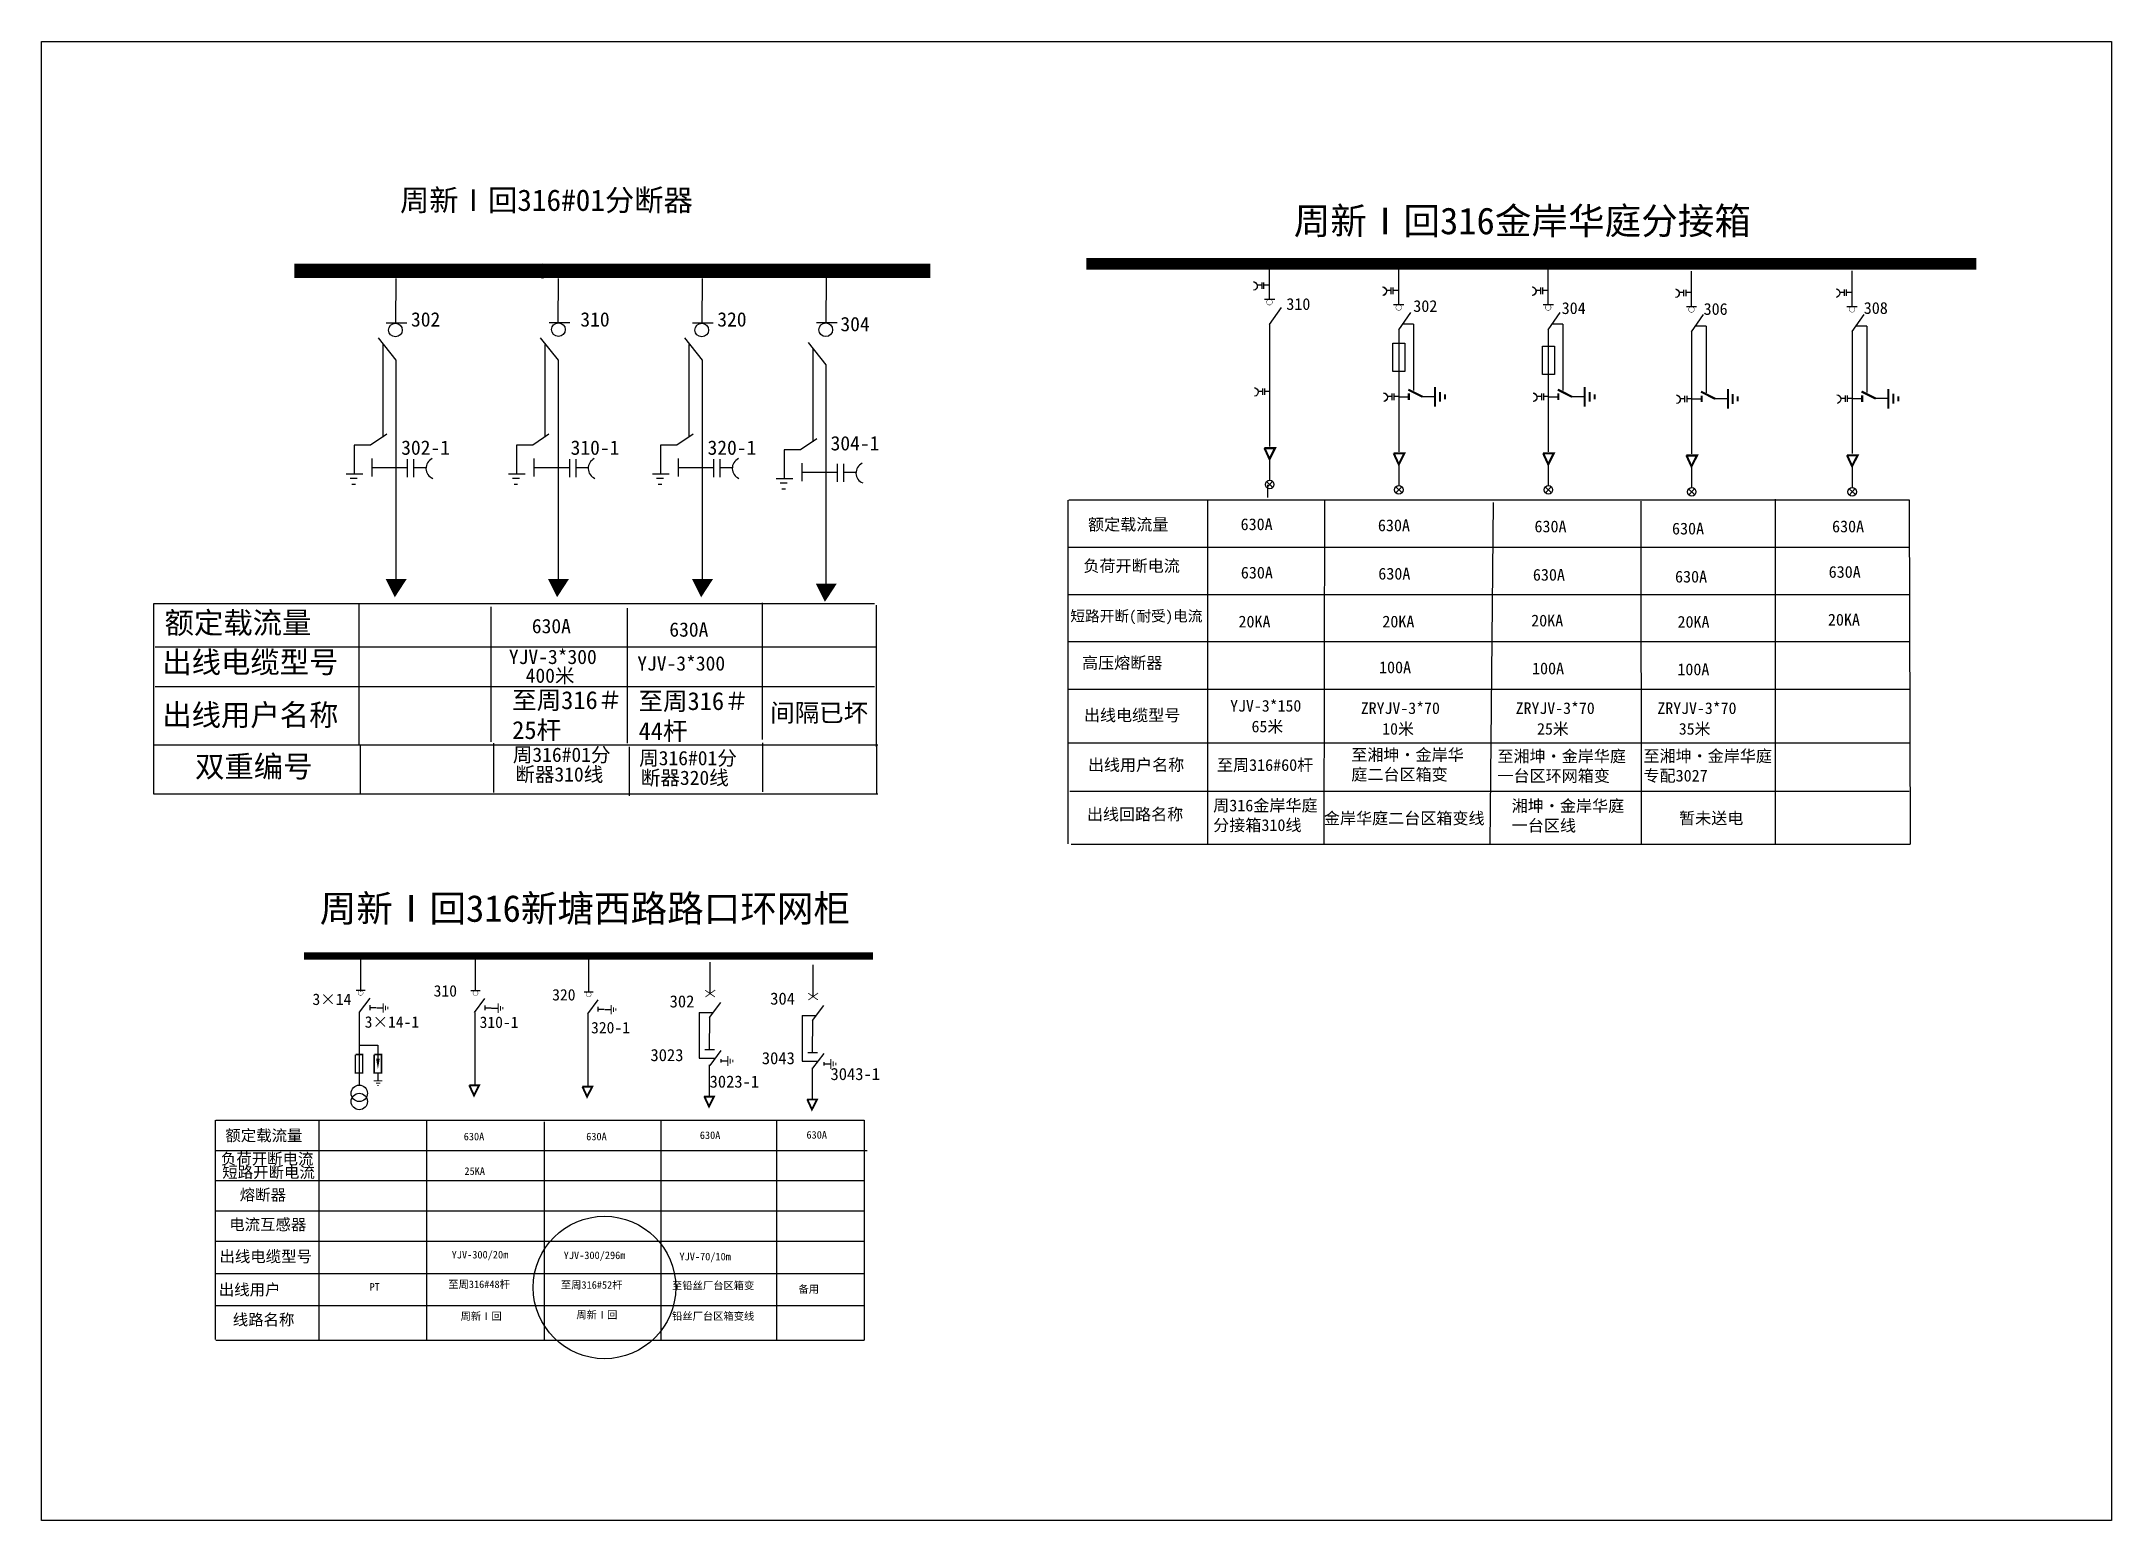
# Model space of a CAD drawing. Extents: x 102 to 391, y -243 to -37.
import ezdxf

# ---------------------------------------------------------------- set-up
doc = ezdxf.new("R2010")
doc.units = 0
doc.header["$LTSCALE"] = 0.774411
doc.layers.get('0').update_dxf_attribs({"linetype": 'CONTINUOUS'})
doc.layers.add('1', color=7, linetype='CONTINUOUS')
doc.layers.add('2', color=7, linetype='CONTINUOUS')
doc.styles.add('HZ', font='')
doc.styles.get("Standard").update_dxf_attribs({"font": '', "height": 2.5})
doc.styles.get('HZ').set_extended_font_data('SimSun')
doc.styles.get('Standard').set_extended_font_data('SimSun')

# ---------------------------------------------------------------- blocks, each defined once
blk = doc.blocks.new('JD')
for points in [[(-2, 0.2), (-2, -0.2), (2, 0.2), (2, -0.2)], [(1, -1.2), (1, -0.8), (-1, -1.2), (-1, -0.8)], [(-0.5, -1.8), (-0.5, -2.2), (0.5, -1.8), (0.5, -2.2)]]:
    blk.add_trace(points)

msp = doc.modelspace()

# ---------------------------------------------------------------- hatches: boundary and pattern name
at = {"linetype": 'Continuous'}
for points in [[(153.33, -111.85), (150.41, -111.85), (151.68, -114.38)], [(175.94, -111.85), (173.02, -111.85), (174.29, -114.38)], [(196.02, -111.85), (193.1, -111.85), (194.37, -114.38)], [(213.26, -112.5), (210.34, -112.5), (211.61, -115.03)]]:
    msp.add_hatch(color=256, dxfattribs=at).paths.add_polyline_path(points)

# ---------------------------------------------------------------- linework, layer by layer
at = {"color": 0}
for p, q in [((273.52, -67.9), (273.52, -72.86)), ((291.53, -68.64), (291.53, -73.59)), ((312.36, -68.64), (312.36, -73.59)), ((332.32, -68.92), (332.32, -73.88)), ((354.7, -68.9), (354.7, -73.86)), ((273.57, -76.32), (273.57, -93.37)), ((291.58, -77.05), (291.58, -94.11)), ((312.41, -77.05), (312.41, -94.11)), ((332.38, -77.34), (332.38, -94.39)), ((354.76, -77.32), (354.76, -94.37)), ((273.57, -95.13), (273.57, -98.08)), ((291.58, -95.86), (291.58, -98.82)), ((312.41, -95.86), (312.41, -98.82)), ((332.37, -96.15), (332.37, -99.1)), ((354.75, -96.12), (354.75, -99.08)), ((146.28, -169.16), (147.55, -169.16)), ((162.29, -169.19), (163.56, -169.19)), ((178.05, -169.38), (179.32, -169.38)), ((146.7, -172.22), (146.7, -182.43)), ((148.21, -171.25), (148.21, -171.91)), ((148.22, -171.58), (149.07, -171.58)), ((149.15, -171.6), (150.04, -171.6)), ((162.81, -172.27), (162.81, -182.48)), ((164.22, -171.28), (164.22, -171.94)), ((164.23, -171.62), (165.08, -171.62)), ((165.16, -171.64), (166.05, -171.64)), ((178.57, -172.46), (178.57, -182.67)), ((179.98, -171.47), (179.98, -172.13)), ((180, -171.81), (180.84, -171.81)), ((180.92, -171.83), (181.81, -171.83)), ((146.69, -176.81), (149.32, -176.81)), ((149.32, -176.81), (149.32, -178.73)), ((149.32, -180.75), (149.32, -181.75)), ((195.47, -179.56), (195.47, -183.97)), ((209.82, -179.97), (209.82, -184.38))]:
    msp.add_line(p, q, dxfattribs=at)
for p, q in [((151.82, -69.95), (151.78, -76.13)), ((174.43, -69.95), (174.39, -76.13)), ((194.51, -69.95), (194.47, -76.13)), ((211.78, -69.91), (211.74, -76.09)), ((272.85, -72.86), (274.29, -72.86)), ((290.86, -73.6), (292.3, -73.6)), ((311.69, -73.6), (313.13, -73.6)), ((331.66, -73.88), (333.09, -73.88)), ((354.03, -73.86), (355.47, -73.86)), ((293.64, -76.33), (292.13, -76.32)), ((293.62, -76.33), (293.62, -85.59)), ((314.46, -76.33), (312.96, -76.32)), ((314.45, -76.33), (314.45, -85.59)), ((334.43, -76.61), (332.93, -76.61)), ((334.42, -76.61), (334.42, -85.88)), ((356.81, -76.59), (355.31, -76.59)), ((356.79, -76.59), (356.79, -85.86)), ((149.99, -79.14), (149.99, -92.06)), ((172.59, -79.14), (172.59, -92.06)), ((192.67, -79.14), (192.67, -92.06)), ((209.91, -79.79), (209.91, -92.71)), ((291.62, -86.44), (292.98, -86.44)), ((294.76, -86.4), (296.62, -86.4)), ((312.45, -86.44), (313.81, -86.44)), ((315.59, -86.4), (317.45, -86.4)), ((332.41, -86.73), (333.78, -86.73)), ((335.56, -86.69), (337.42, -86.69)), ((354.79, -86.7), (356.16, -86.7)), ((357.94, -86.66), (359.79, -86.66)), ((264.94, -100.92), (264.94, -148.78)), ((273.16, -98.26), (274.03, -99.08)), ((274, -98.25), (273.18, -99.11)), ((273.3, -98.7), (273.3, -100.49)), ((273.59, -98.68), (273.59, -98.68)), ((273.59, -98.68), (273.59, -98.68)), ((281.21, -100.84), (281.16, -148.78)), ((291.17, -99), (292.04, -99.82)), ((292.01, -98.98), (291.19, -99.85)), ((291.6, -99.41), (291.6, -99.41)), ((291.6, -99.41), (291.6, -99.41)), ((312, -99), (312.87, -99.82)), ((312.84, -98.98), (312.02, -99.85)), ((312.43, -99.41), (312.43, -99.41)), ((312.43, -99.41), (312.43, -99.41)), ((331.97, -99.28), (332.83, -100.1)), ((332.81, -99.27), (331.99, -100.13)), ((332.4, -99.7), (332.4, -99.7)), ((332.4, -99.7), (332.4, -99.7)), ((344.05, -100.7), (344.05, -148.78)), ((354.35, -99.26), (355.21, -100.08)), ((355.19, -99.25), (354.37, -100.11)), ((354.77, -99.68), (354.77, -99.68)), ((354.77, -99.68), (354.77, -99.68)), ((362.71, -100.82), (362.84, -148.78)), ((304.73, -101.2), (304.27, -148.78)), ((325.32, -101.01), (325.35, -148.78)), ((118.08, -134.99), (118.08, -115.27)), ((118.08, -115.27), (218.53, -115.27)), ((146.68, -115.27), (146.68, -134.99)), ((202.86, -115.17), (202.86, -134.21)), ((165.06, -115.72), (165.06, -134.53)), ((184.04, -115.89), (184.04, -134.7)), ((218.77, -115.49), (218.77, -135.21)), ((118.28, -121.31), (218.75, -121.31)), ((118.28, -126.81), (218.53, -126.81)), ((118.08, -141.84), (118.08, -134.97)), ((218.97, -134.99), (118.08, -134.99)), ((218.97, -141.84), (118.08, -141.84)), ((194.09, -172.25), (196.04, -172.25)), ((194.11, -172.26), (194.11, -178.63)), ((195.54, -172.94), (195.48, -177.35)), ((208.44, -172.66), (210.39, -172.66)), ((208.46, -172.67), (208.46, -179.05)), ((209.89, -173.35), (209.83, -177.77)), ((194.11, -178.63), (196.32, -178.63)), ((194.88, -177.4), (196.23, -177.4)), ((209.23, -177.81), (210.58, -177.81)), ((197.12, -178.99), (198.06, -178.99)), ((208.46, -179.05), (210.67, -179.04)), ((211.47, -179.4), (212.41, -179.4)), ((126.66, -187.28), (126.66, -217.82)), ((141.07, -187.28), (141.07, -217.92)), ((156.09, -187.28), (156.09, -217.92)), ((172.49, -187.51), (172.49, -217.92)), ((188.76, -187.38), (188.76, -217.92)), ((204.88, -187.38), (204.88, -217.92)), ((217.08, -187.27), (217.08, -217.92))]:
    msp.add_line(p, q)
at = {"linetype": 'Continuous'}
for p, q in [((150.46, -76.13), (153.37, -76.13)), ((173.17, -76.08), (176.08, -76.08)), ((193.15, -76.13), (196.05, -76.13)), ((210.42, -76.09), (213.33, -76.09)), ((149.34, -78.22), (151.82, -81.34)), ((171.95, -78.22), (174.43, -81.34)), ((192.03, -78.22), (194.5, -81.34)), ((209.27, -78.87), (211.75, -81.99)), ((151.82, -81.34), (151.82, -111.95)), ((174.43, -81.34), (174.43, -111.95)), ((194.5, -81.34), (194.5, -111.95)), ((211.75, -81.99), (211.75, -112.6)), ((150.56, -91.66), (148.29, -93.2)), ((173.16, -91.66), (170.9, -93.2)), ((193.24, -91.66), (190.97, -93.2)), ((210.48, -92.31), (208.22, -93.85)), ((148.29, -93.2), (146.02, -93.2)), ((146.02, -93.2), (146.02, -97.08)), ((148.45, -95.06), (148.45, -97.57)), ((153.39, -95.14), (153.39, -97.65)), ((154.28, -95.14), (154.28, -97.65)), ((168.63, -93.2), (168.63, -97.08)), ((170.9, -93.2), (168.63, -93.2)), ((171.06, -95.06), (171.06, -97.57)), ((176, -95.14), (176, -97.65)), ((176.89, -95.14), (176.89, -97.65)), ((188.71, -93.2), (188.71, -97.08)), ((190.97, -93.2), (188.71, -93.2)), ((191.14, -95.06), (191.14, -97.57)), ((196.08, -95.14), (196.08, -97.65)), ((196.97, -95.14), (196.97, -97.65)), ((208.22, -93.85), (205.95, -93.85)), ((205.95, -93.85), (205.95, -97.73)), ((144.89, -97.17), (147.24, -97.17)), ((145.46, -97.81), (146.43, -97.81)), ((148.45, -96.28), (153.31, -96.28)), ((154.28, -96.28), (156.06, -96.28)), ((167.5, -97.17), (169.85, -97.17)), ((168.06, -97.81), (169.04, -97.81)), ((171.06, -96.28), (175.92, -96.28)), ((176.89, -96.28), (178.67, -96.28)), ((187.57, -97.17), (189.92, -97.17)), ((188.14, -97.81), (189.11, -97.81)), ((191.14, -96.28), (195.99, -96.28)), ((196.97, -96.28), (198.75, -96.28)), ((204.82, -97.82), (207.16, -97.82)), ((208.38, -95.71), (208.38, -98.22)), ((208.38, -96.93), (213.24, -96.93)), ((213.32, -95.79), (213.32, -98.3)), ((214.21, -95.79), (214.21, -98.3)), ((214.21, -96.93), (215.99, -96.93)), ((145.7, -98.62), (146.19, -98.62)), ((168.31, -98.62), (168.79, -98.62)), ((188.38, -98.62), (188.87, -98.62)), ((205.38, -98.46), (206.35, -98.46)), ((205.63, -99.27), (206.11, -99.27)), ((245.48, -100.83), (245.48, -148.77)), ((245.59, -100.82), (362.71, -100.82)), ((245.49, -107.41), (268.95, -107.41)), ((268.95, -107.41), (362.71, -107.41)), ((245.49, -113.98), (287.16, -113.98)), ((286.87, -113.98), (362.71, -113.98)), ((245.49, -120.55), (362.71, -120.55)), ((245.49, -127.2), (362.71, -127.2)), ((146.84, -134.97), (146.84, -141.82)), ((165.45, -134.73), (165.45, -141.58)), ((184.31, -135.22), (184.31, -142.07)), ((202.92, -134.65), (202.92, -141.5)), ((218.82, -134.97), (218.82, -141.82)), ((245.49, -134.66), (362.71, -134.66)), ((245.72, -141.41), (362.71, -141.41)), ((245.95, -148.78), (362.84, -148.78)), ((126.72, -187.27), (217.08, -187.27)), ((126.66, -191.48), (141.66, -191.48)), ((141.66, -191.48), (217.5, -191.48)), ((126.66, -195.68), (153.3, -195.68)), ((153.11, -195.68), (217.08, -195.68)), ((126.66, -199.88), (217.08, -199.88)), ((126.66, -204.13), (217.08, -204.13)), ((126.66, -208.61), (217.08, -208.61)), ((126.72, -213.08), (217.08, -213.08)), ((126.72, -217.92), (217.08, -217.92))]:
    msp.add_line(p, q, dxfattribs=at)
at = {"color": 7}
for p, q in [((146.96, -169.31), (146.96, -164.9)), ((162.94, -169.14), (162.94, -164.74)), ((178.7, -169.33), (178.7, -164.93)), ((195.62, -169.63), (195.62, -165.22)), ((209.97, -170.04), (209.97, -165.63))]:
    msp.add_line(p, q, dxfattribs=at)
at = {"linetype": 'Continuous'}
msp.add_lwpolyline([(102.43, -36.92), (390.91, -36.92), (390.91, -243.07), (102.43, -243.07)], close=True, dxfattribs=at)
at = {"linetype": 'Continuous', "const_width": 2}
msp.add_lwpolyline([(137.68, -68.88), (226.3, -68.88)], dxfattribs=at)
for points, const_width in [([(248.04, -67.9), (372.08, -67.9)], 1.62), ([(272.85, -72.86), (274.29, -72.86)], 0.122), ([(290.86, -73.6), (292.3, -73.6)], 0.122), ([(311.69, -73.6), (313.13, -73.6)], 0.122), ([(331.66, -73.88), (333.09, -73.88)], 0.122), ([(354.03, -73.86), (355.47, -73.86)], 0.122), ([(292.91, -85.45), (294.88, -86.44)], 0.296), ([(292.98, -85.98), (292.98, -86.89)], 0.296), ([(313.74, -85.45), (315.71, -86.44)], 0.296), ([(313.81, -85.98), (313.81, -86.89)], 0.296), ([(333.7, -85.74), (335.67, -86.73)], 0.296), ([(333.78, -86.27), (333.78, -87.18)], 0.296), ([(356.08, -85.72), (358.05, -86.7)], 0.296), ([(356.16, -86.25), (356.16, -87.16)], 0.296), ([(194.93, -169.15), (196.28, -170.09)], 0.114), ([(194.96, -170.09), (196.31, -169.13)], 0.114), ([(209.28, -169.56), (210.63, -170.5)], 0.114), ([(209.31, -170.51), (210.66, -169.54)], 0.114), ([(194.88, -177.4), (196.23, -177.4)], 0.114), ([(209.23, -177.81), (210.58, -177.81)], 0.114), ([(162.04, -182.42), (163.41, -182.42), (162.71, -183.81), (162.05, -182.39)], 0.27), ([(177.8, -182.61), (179.17, -182.61), (178.47, -184), (177.82, -182.58)], 0.27), ([(194.78, -183.97), (196.16, -183.97), (195.46, -185.36), (194.8, -183.94)], 0.27), ([(209.13, -184.38), (210.51, -184.38), (209.8, -185.77), (209.15, -184.36)], 0.27)]:
    msp.add_lwpolyline(points, dxfattribs=dict(const_width=const_width))
for points in [[(271.33, -70.41, -0.877934), (271.35, -71.6)], [(289.34, -71.14, -0.877934), (289.36, -72.34)], [(310.17, -71.14, -0.877934), (310.19, -72.34)], [(330.13, -71.42, -0.877934), (330.16, -72.62)], [(352.51, -71.4, -0.877934), (352.53, -72.6)], [(271.46, -85.18, -0.877934), (271.48, -86.38)], [(289.47, -85.92, -0.877934), (289.49, -87.11)], [(310.3, -85.92, -0.877934), (310.32, -87.11)], [(330.27, -86.2, -0.877934), (330.29, -87.4)], [(352.64, -86.18, -0.877934), (352.67, -87.38)]]:
    msp.add_lwpolyline(points, format="xyb")
for points in [[(272.48, -70.91), (271.86, -70.91)], [(272.48, -70.5), (272.48, -71.4)], [(272.75, -70.5), (272.75, -71.4)], [(273.47, -70.91), (272.75, -70.91)], [(290.49, -71.64), (289.87, -71.64)], [(290.49, -71.23), (290.49, -72.13)], [(290.77, -71.23), (290.77, -72.13)], [(291.48, -71.64), (290.77, -71.64)], [(311.32, -71.64), (310.7, -71.64)], [(311.32, -71.23), (311.32, -72.13)], [(311.59, -71.23), (311.59, -72.13)], [(312.31, -71.64), (311.59, -71.64)], [(331.28, -71.93), (330.66, -71.93)], [(331.28, -71.52), (331.28, -72.42)], [(331.56, -71.52), (331.56, -72.42)], [(332.28, -71.93), (331.56, -71.93)], [(353.66, -71.91), (353.04, -71.91)], [(353.66, -71.49), (353.66, -72.39)], [(353.94, -71.49), (353.94, -72.39)], [(354.65, -71.91), (353.94, -71.91)], [(272.61, -85.69), (271.99, -85.69)], [(272.61, -85.28), (272.61, -86.17)], [(272.89, -85.28), (272.89, -86.17)], [(273.6, -85.69), (272.89, -85.69)], [(290.62, -86.42), (290, -86.42)], [(290.62, -86.01), (290.62, -86.91)], [(290.9, -86.01), (290.9, -86.91)], [(291.62, -86.42), (290.9, -86.42)], [(311.45, -86.42), (310.83, -86.42)], [(311.45, -86.01), (311.45, -86.91)], [(311.73, -86.01), (311.73, -86.91)], [(312.44, -86.42), (311.73, -86.42)], [(331.42, -86.3), (331.42, -87.19)], [(331.7, -86.3), (331.7, -87.19)], [(353.8, -86.27), (353.8, -87.17)], [(354.07, -86.27), (354.07, -87.17)], [(331.42, -86.71), (330.8, -86.71)], [(332.41, -86.71), (331.7, -86.71)], [(353.8, -86.69), (353.17, -86.69)], [(354.79, -86.69), (354.07, -86.69)], [(197.13, -178.78), (197.13, -179.24)], [(211.48, -179.19), (211.48, -179.65)]]:
    msp.add_lwpolyline(points)
at = {"const_width": 0.061}
for points in [[(273.16, -73.26, 1), (273.96, -73.26, 1)], [(291.18, -74, 1), (291.97, -74, 1)], [(312, -74, 1), (312.8, -74, 1)], [(331.97, -74.28, 1), (332.76, -74.28, 1)], [(354.35, -74.26, 1), (355.14, -74.26, 1)]]:
    msp.add_lwpolyline(points, format="xyb", close=True, dxfattribs=at)
for points in [[(290.75, -78.99), (292.41, -78.99), (292.41, -82.92), (290.75, -82.92)], [(311.61, -79.39), (313.26, -79.39), (313.26, -83.32), (311.61, -83.32)]]:
    msp.add_lwpolyline(points, close=True)
at = {"color": 0}
for points, const_width in [([(272.84, -93.61), (274.33, -93.61), (273.57, -95.13), (272.86, -93.58)], 0.294), ([(290.85, -94.34), (292.34, -94.34), (291.58, -95.86), (290.87, -94.32)], 0.294), ([(311.68, -94.34), (313.17, -94.34), (312.41, -95.86), (311.7, -94.32)], 0.294), ([(331.64, -94.63), (333.14, -94.63), (332.37, -96.15), (331.66, -94.6)], 0.294), ([(354.02, -94.61), (355.52, -94.61), (354.75, -96.12), (354.04, -94.58)], 0.294), ([(139, -164.39), (218.3, -164.39)], 1.04), ([(146.28, -169.16), (147.55, -169.16)], 0.108), ([(162.29, -169.19), (163.56, -169.19)], 0.108), ([(178.05, -169.38), (179.32, -169.38)], 0.108), ([(146.17, -178.12), (146.17, -180.69), (147.2, -180.69), (147.2, -178.12), (146.21, -178.12)], 0.217), ([(148.81, -178.12), (148.81, -180.69), (149.83, -180.69), (149.83, -178.12), (148.84, -178.12)], 0.217)]:
    msp.add_lwpolyline(points, dxfattribs=dict(at, const_width=const_width))
at = {"color": 0, "const_width": 0.0539}
for points in [[(146.55, -169.51, 1), (147.26, -169.51, 1)], [(162.57, -169.55, 1), (163.27, -169.55, 1)], [(178.33, -169.74, 1), (179.03, -169.74, 1)]]:
    msp.add_lwpolyline(points, format="xyb", close=True, dxfattribs=at)
at = {"color": 0}
msp.add_lwpolyline([(149.32, -178.7, 0.506, 0, 0), (149.32, -180.14, 0, 0, 0)], format="xyseb", dxfattribs=at)
for centre, radius in [((172.26, -68.91), 0.996), ((273.59, -98.68), 0.595), ((291.6, -99.41), 0.595), ((312.43, -99.41), 0.595), ((332.4, -99.7), 0.595), ((354.77, -99.68), 0.595)]:
    msp.add_circle(centre, radius)
at = {"linetype": 'Continuous'}
for centre in [(151.77, -77.14), (174.48, -77.09), (194.45, -77.14), (211.73, -77.1)]:
    msp.add_circle(centre, 0.952, dxfattribs=at)
at = {"color": 0}
for centre in [(146.72, -183.52), (146.72, -184.66)]:
    msp.add_circle(centre, 1.14, dxfattribs=at)
at = {"color": 1, "linetype": 'Continuous'}
msp.add_circle((180.89, -210.58), 9.93, dxfattribs=at)
at = {"linetype": 'Continuous'}
for centre in [(157.52, -96.42), (180.12, -96.42), (200.2, -96.42), (217.44, -97.07)]:
    msp.add_arc(centre, 1.5, 115.3826, 247.9894, dxfattribs=at)
at = {"layer": '1'}
for points in [[(271.32, -70.39, -0.877934), (271.35, -71.59)], [(289.33, -71.12, -0.877934), (289.36, -72.32)], [(310.16, -71.12, -0.877934), (310.19, -72.32)], [(330.13, -71.41, -0.877934), (330.15, -72.61)], [(352.51, -71.39, -0.877934), (352.53, -72.59)], [(271.46, -85.17, -0.877934), (271.48, -86.37)], [(289.47, -85.9, -0.877934), (289.49, -87.1)], [(310.3, -85.9, -0.877934), (310.32, -87.1)], [(330.26, -86.19, -0.877934), (330.29, -87.39)], [(352.64, -86.17, -0.877934), (352.66, -87.36)]]:
    msp.add_lwpolyline(points, format="xyb", dxfattribs=at)
at = {"layer": '2'}
for p, q in [((273.57, -76.37), (275.25, -73.98)), ((291.59, -77.11), (293.26, -74.72)), ((312.41, -77.11), (314.09, -74.72)), ((332.38, -77.39), (334.06, -75)), ((354.76, -77.37), (356.43, -74.98)), ((195.54, -172.94), (197.09, -170.87)), ((209.89, -173.35), (211.44, -171.29)), ((195.6, -179.62), (197.15, -177.55)), ((209.95, -180.03), (211.5, -177.97))]:
    msp.add_line(p, q, dxfattribs=at)
at = {"layer": '2', "color": 0}
for p, q in [((146.77, -172.23), (148.23, -170.28)), ((162.78, -172.27), (164.24, -170.32)), ((178.55, -172.46), (180.01, -170.51))]:
    msp.add_line(p, q, dxfattribs=at)

# ---------------------------------------------------------------- block references
at = {"rotation": 90}
for p, xscale, yscale, zscale in [((296.65, -86.45), 0.6898185298317231, 0.6898185298317231, 0.6898185299540753), ((317.48, -86.45), 0.6898185298317231, 0.6898185298317231, 0.6898185299540753), ((337.44, -86.74), 0.6898185298317231, 0.6898185298317231, 0.6898185299540753), ((359.82, -86.72), 0.6898185298317231, 0.6898185298317231, 0.6898185299540753), ((198.07, -179.02), 0.3495080551147112, 0.3495080551147112, 0.3495080551767315), ((212.42, -179.43), 0.3495080551147112, 0.3495080551147112, 0.3495080551767315)]:
    msp.add_blockref('JD', p, dxfattribs=dict(at, xscale=xscale, yscale=yscale, zscale=zscale))
at = {"color": 0, "xscale": 0.3297305593027886, "yscale": 0.3297305593027886, "zscale": 0.3297305593611308, "rotation": 90}
for p in [(150.05, -171.63), (166.06, -171.66), (181.83, -171.85)]:
    msp.add_blockref('JD', p, dxfattribs=at)
at = {"color": 0, "xscale": 0.3036991993997162, "yscale": 0.3036991993576521, "zscale": 0.3036991994115678}
msp.add_blockref('JD', (149.34, -181.79), dxfattribs=at)

# ---------------------------------------------------------------- texts
for s, height, p in [('周新Ⅰ回316#01分断器', 2.9945, (152.4, -60.54)), ('302', 2, (153.93, -76.66)), ('310', 2, (177.53, -76.66)), ('320', 2, (196.61, -76.66)), ('310', 1.642, (275.91, -74.34)), ('302', 1.642, (293.6, -74.62)), ('304', 1.642, (314.28, -74.91)), ('306', 1.642, (334.06, -75.03)), ('308', 1.642, (356.38, -74.89)), ('304', 2, (213.77, -77.31)), ('304-1', 2, (212.4, -93.92)), ('302-1', 2, (152.56, -94.53)), ('310-1', 2, (176.17, -94.53)), ('320-1', 2, (195.25, -94.53)), ('630A', 1.642, (269.54, -105.03)), ('630A', 1.642, (288.67, -105.18)), ('630A', 1.642, (310.49, -105.33)), ('630A', 1.642, (351.96, -105.33)), ('630A', 1.642, (329.66, -105.63)), ('630A', 1.642, (269.57, -111.77)), ('630A', 1.642, (288.73, -111.92)), ('630A', 1.642, (310.27, -112.07)), ('630A', 1.642, (330.08, -112.33)), ('630A', 1.642, (351.49, -111.67)), ('630A', 2, (170.77, -119.4)), ('630A', 2, (189.93, -119.88)), ('20KA', 1.642, (269.24, -118.59)), ('20KA', 1.642, (289.29, -118.59)), ('20KA', 1.642, (310.03, -118.45)), ('20KA', 1.642, (330.42, -118.63)), ('20KA', 1.642, (351.38, -118.33)), ('YJV-3*300', 2, (167.57, -123.69)), ('400米', 2, (169.91, -126.3)), ('YJV-3*300', 2, (185.46, -124.6)), ('100A', 1.642, (288.83, -124.97)), ('100A', 1.642, (310.15, -125.12)), ('100A', 1.642, (330.4, -125.25)), ('YJV-3*150', 1.62, (268.08, -130.32)), ('ZRYJV-3*70', 1.62, (286.29, -130.65)), ('ZRYJV-3*70', 1.62, (307.87, -130.65)), ('ZRYJV-3*70', 1.62, (327.62, -130.65)), ('65米', 1.62, (271.06, -133.2)), ('10米', 1.62, (289.27, -133.53)), ('25米', 1.62, (310.85, -133.53)), ('35米', 1.62, (330.6, -133.53)), ('630A', 1.05, (161.28, -190.06)), ('630A', 1.05, (178.35, -190.06)), ('630A', 1.05, (194.18, -189.88)), ('630A', 1.05, (209.04, -189.83)), ('25KA', 1.05, (161.38, -194.88)), ('YJV-300/20m', 1.0539, (159.6, -206.53)), ('YJV-300/296m', 1.0539, (175.21, -206.62)), ('YJV-70/10m', 1.054, (191.34, -206.8)), ('至周316#48杆', 1.05, (159.13, -210.66)), ('至铅丝厂台区箱变', 1.05, (190.31, -210.83)), ('备用', 1.05, (207.93, -211.34)), ('周新Ⅰ回', 1.05, (160.84, -215.1)), ('周新Ⅰ回', 1.05, (176.97, -214.92)), ('铅丝厂台区箱变线', 1.05, (190.31, -215.1))]:
    msp.add_text(s, height=height).set_placement(p)
at = {"style": 'HZ'}
for s, height, p in [('额定载流量', 3, (119.59, -119.44)), ('出线电缆型号', 3, (119.27, -124.93)), ('出线用户名称', 3, (119.27, -132.29)), ('周316#01分', 2, (168.12, -137.33)), ('周316#01分', 2, (185.72, -137.8)), ('双重编号', 3, (123.84, -139.47)), ('断器310线', 2, (168.46, -140.07)), ('断器320线', 2, (185.95, -140.54)), ('额定载流量', 1.575, (128.06, -190.18)), ('负荷开断电流', 1.575, (127.44, -193.43)), ('短路开断电流', 1.575, (127.64, -195.3)), ('熔断器', 1.575, (130.06, -198.45)), ('电流互感器', 1.575, (128.6, -202.58)), ('出线电缆型号', 1.575, (127.24, -207.04)), ('出线用户', 1.575, (127.14, -211.67)), ('线路名称', 1.575, (129.09, -215.85))]:
    msp.add_text(s, height=height, dxfattribs=at).set_placement(p)
at = {"color": 0}
for s, height, p in [('3×14', 1.594, (140.2, -171.21)), ('310', 1.594, (157.09, -170.04)), ('320', 1.594, (173.6, -170.58)), ('302', 1.69, (189.97, -171.55)), ('304', 1.69, (203.99, -171.16)), ('3×14-1', 1.594, (147.48, -174.37)), ('310-1', 1.594, (163.49, -174.41)), ('320-1', 1.594, (179.02, -175.16)), ('3023', 1.69, (187.3, -179.03)), ('3043', 1.69, (202.82, -179.46)), ('3023-1', 1.69, (195.54, -182.73)), ('3043-1', 1.69, (212.39, -181.67))]:
    msp.add_text(s, height=height, dxfattribs=at).set_placement(p)
at = {"color": 1}
msp.add_text('至周316#52杆', height=1.05, dxfattribs=at).set_placement((174.82, -210.75))
at = {"attachment_point": 1}
for s, insert, char_height, width in [('周新Ⅰ回316金岸华庭分接箱', (276.94, -60.06), 3.7381, 109.1751), ('{\\fSimSun|b0|i0|c134|p2;额定载流量}', (248.28, -103.42), 1.6424, 23.465), ('{\\fSimSun|b0|i0|c134|p2;负荷开断电流}', (247.63, -109.19), 1.6424, 23.465), ('短路开断(耐受)电流', (245.81, -116.25), 1.5, 23.465), ('高压熔断器', (247.44, -122.7), 1.642, 23.465), ('出线电缆型号', (247.7, -130), 1.642, 23.465), ('至湘坤·金岸华\\P庭二台区箱变', (284.96, -135.52), 1.642, 23.465), ('至湘坤·金岸华庭\\P一台区环网箱变', (305.33, -135.72), 1.642, 28.3835), ('至湘坤·金岸华庭\\P专配3027', (325.68, -135.69), 1.642, 28.3835), ('出线用户名称', (248.25, -136.92), 1.642, 23.465), ('至周316#60杆', (266.24, -136.94), 1.642, 23.465), ('出线回路名称', (248.11, -143.81), 1.642, 23.465), ('周316金岸华庭\\P分接箱310线', (265.72, -142.58), 1.642, 23.465), ('金岸华庭二台区箱变线', (281.14, -144.36), 1.642, 23.465), ('湘坤·金岸华庭\\P一台区线', (307.32, -142.64), 1.642, 28.3835), ('暂未送电', (330.64, -144.35), 1.642, 23.465), ('周新Ⅰ回316新塘西路路口环网柜', (141.21, -155.88), 3.7381, 109.1751)]:
    msp.add_mtext(s, dxfattribs=dict(at, insert=insert, char_height=char_height, width=width))
at = {"linetype": 'Continuous', "char_height": 1.5219, "width": 17.0823, "attachment_point": 1, "style": 'HZ'}
for s, insert in [('{\\H1.643x;至周316＃25杆}', (168.03, -127.47)), ('{\\H1.643x;至周316＃44杆}', (185.64, -127.6))]:
    msp.add_mtext(s, dxfattribs=dict(at, insert=insert))
at = {"color": 1, "linetype": 'Continuous', "insert": (203.99, -129.23), "char_height": 1.5219, "width": 17.0823, "attachment_point": 1, "style": 'HZ'}
msp.add_mtext('{\\H1.643x;间隔已坏}', dxfattribs=at)
at = {"layer": '1'}
msp.add_text('PT', height=1.036, dxfattribs=at).set_placement((148.17, -211.01))

doc.saveas('drawing.dxf')
